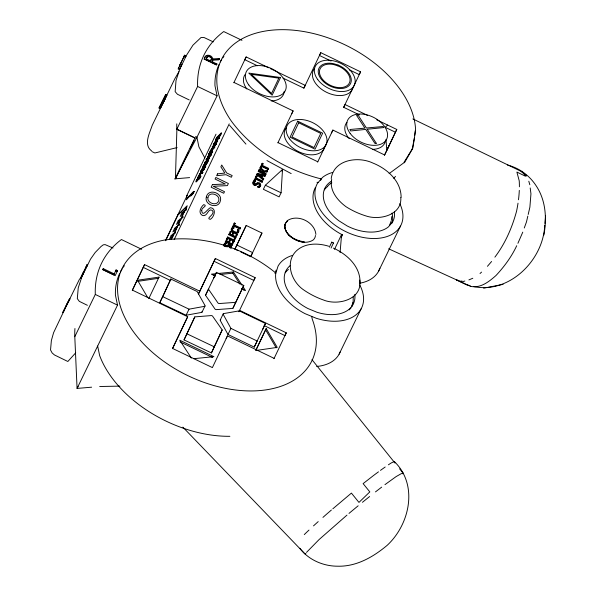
<?xml version="1.0" encoding="UTF-8"?>
<svg xmlns="http://www.w3.org/2000/svg" width="596" height="596" viewBox="0 0 596 596"><rect width="100%" height="100%" fill="white"/><g stroke="black" fill="none" stroke-linecap="round" stroke-linejoin="round"><path stroke-width="0.89" d="M231.457 228.886C231.509 231.822 236.15 234.109 238.46 232.254M178.785 224.774L178.323 225.579L179.217 224.618M179.426 224.17L179.053 224.789M199.645 176.938C201.388 176.185 197.447 179.731 198.997 178.331C198.267 180.275 201.508 175.991 199.906 177.139L200.427 175.954A2.22 0.38 -52.4 0 1 200.688 176.088C200.271 177.794 193.864 184.432 196.732 179.716A2.377 0.41 -52.4 0 1 197.581 178.666L198.125 178.547L196.553 181.251L198.997 178.331M281.089 192.813L282.526 169.45L265.347 185.237L263.372 189.297L279.114 196.881L281.089 192.813L265.347 185.237M238.653 231.419L238.46 232.373M340.085 252.548L341.597 234.459L342.484 234.884L341.366 237.186M473.887 286.646C509.662 293.88 543.373 259.945 544.744 225.251M543.88 235.04C546.979 218.196 545.809 200.159 536.02 185.594C529.39 175.44 519.168 167.93 507.375 165.003M544.893 223.418L545.578 215.648M182.89 217.197C183.449 215.931 181.504 218.702 183.046 216.795M186.496 197.649L186.675 195.875L216.005 134.189M66.357 306.053L68.965 300.652M414.756 135.143L415.233 130.718M391.371 219.894L391.751 216.571M162.842 103.555L167.007 95.144L165.777 94.526L161.635 102.803L162.864 103.6L160.264 108.614L159.035 107.995L165.777 94.526M414.511 137.423L412.149 149.454L404.431 162.79M527.825 216.087L526.484 221.906L524.271 228M528.198 214.456L529.889 207.125L530.947 193.812L530.209 187.949M331.205 178.517C333.872 159.475 358.151 156.01 372.902 163.058C387.087 168.69 401.123 181.05 401.13 197.373M331.726 179.165C329.126 190.295 337.574 200.569 346.053 206.738A53.044 33.801 23.7 0 0 365.922 215.923C379.577 220.639 402.203 215.081 400.795 197.358M179.053 224.99L178.39 225.444L179.001 224.714M285.521 223.485C283.659 227.53 285.953 231.918 288.725 234.906M230.235 247.631C231.084 245.828 228.052 245.008 227.538 246.893M210.835 60.71L211.081 59.347M262.389 172.028L262.434 170.97A1.408 0.901 25.9 0 0 261.786 170.344L260.579 169.942L259.722 170.62M275.039 273.571L276.119 270.115M237.655 232.023L237.476 230.063M205.24 165.889L205.635 165.651A3.241 0.559 -52.4 0 1 205.881 165.748L205.225 167.334A2.95 0.507 -52.4 0 1 204.108 168.936L203.169 169.54C209.345 161.009 198.356 171.79 201.984 170.873L200.852 172.065A3.062 0.529 -52.4 0 1 200.725 171.775L201.135 170.821M203.422 169.741C209.546 161.009 199.064 171.991 201.984 170.873M163.505 102.184L165.316 98.392M522.774 232.142L517.909 243.302M351.618 306.255L353.13 302.172L353.249 296.92M389.456 225.623L391.274 220.729M77.435 387.668L78.009 386.484M198.736 178.13L196.3 181.05L197.872 178.353M77.376 387.802L77.741 387.05M185.863 56.471L185.587 57.007L186.034 55.853L184.604 55.197L184.127 56.359L184.432 55.808L185.863 56.471L185.468 57.387L180.938 66.722L179.508 66.067L184.432 55.808M181.944 64.353L179.657 69.583L178.226 68.927L180.774 63.087L180.26 64.144M179.821 68.965L176.014 80.534L175.149 91.65L177.452 94.265L189.223 99.949M178.442 225.422L178.8 224.945M210.448 153.805L212.735 151.242L211.55 153.716L210.075 154.982C218.598 141.453 201.657 166.321 209.978 153.179L208.123 156.949L210.045 154.491M210.075 154.982L211.908 151.824L207.304 157.538L209.978 153.179M210.336 155.176L212.161 152.025L207.557 157.731L210.232 153.381M216.445 138.555C214.053 143.897 221.697 134.711 221.451 133.213L221.198 133.02C210.917 142.869 217.108 141.282 220.431 134.621M216.527 139.144L220.371 134.16C211.252 143.524 219.082 138.369 220.371 134.16M201.992 311.499A1.192 0.767 25.9 0 1 201.56 312.423L186.086 315.239L159.773 302.723L170.858 279.025L197.172 291.541L204.942 305.42A1.192 0.767 25.9 0 1 204.51 306.351L189.036 309.168L162.723 296.644L170.858 279.025M184.045 339.906L194.81 316.893L211.237 315.582A1.192 0.767 25.9 0 1 212.675 316.267L222.189 329.923L211.424 352.936L184.045 339.906L194.81 316.893M211.424 352.936L222.189 329.923M103.272 268.64L102.847 269.504L113.791 274.771L114.209 273.907L103.272 268.64L102.765 269.697L115.17 275.672L117.568 270.636L116.101 269.928L115.684 270.793L117.144 271.5L117.568 270.636M204.175 59.183C204.421 53.551 211.982 54.266 212.779 58.892L212.392 59.682L219.149 59.309L219.529 58.52L212.779 58.892M205.717 59.54L207.721 56.456L210.194 57.06A2.391 1.527 25.9 0 1 211.289 58.117L211.498 58.989L210.336 61.761L205.717 59.54L206.104 58.751L210.716 60.971L210.336 61.761M211.692 62.416L212.072 61.626L216.937 63.966L216.557 64.755L211.692 62.416L212.772 60.151L218.888 59.868L219.529 58.52M113.791 274.771L116.101 269.928M216.937 63.966L216.445 65.009L204.212 59.123M132.252 290.431L144.56 264.609L199.816 291.206L198.468 293.977L215.365 258.508L255.155 277.661L239.056 311.455M144.56 264.609L132.424 290.133L187.673 316.737L172.594 348.444L212.385 367.598L227.463 335.891L274.145 358.367M233.833 82.755L246.141 56.933L268.617 67.75M165.442 240.538L187.286 195.272L186.675 195.875M165.695 240.732L178.018 214.821L186.786 206.574M197.671 177.437L201.135 172.713L197.932 177.63L201.329 172.751L202.491 173.093L202.886 172.259L201.485 171.961L204.279 169.331L201.485 171.961M201.388 172.907L199.213 174.203L204.026 169.137M204.622 162.827L208.451 157.895L206.32 159.989L206.358 159.177L210.872 154.729L210.835 155.541L207.572 159.594L209.427 157.761L209.39 158.573L204.622 162.827L209.688 157.962M208.779 154.088L210.157 151.175L214.679 146.728L214.642 147.54L208.779 154.088L209.569 153.761M210.381 150.714L213.524 146.37L212.4 147.205L212.452 146.355L216.378 143.889L210.634 150.907L216.125 143.688M199.466 174.397L204.279 169.331M204.875 163.028L204.912 162.216M206.32 159.989L206.358 159.177M209.032 154.282L210.403 151.265L214.679 146.728M210.634 150.907L213.673 145.871L215.752 144.672L213.174 147.644L215.499 144.478M212.4 147.205L212.452 146.355M213.174 147.644L213.927 146.065L215.752 144.672M207.296 160.309L208.98 157.366M202.23 172.9L202.633 172.065M209.427 157.761L209.39 158.573M210.872 154.729L210.835 155.541M217.763 140.969C209.42 149.589 217.451 139.144 219.216 137.922L215.126 141.587L213.219 144.932L217.51 140.775L217.473 141.587L213.48 145.133L216.601 140.492M218.955 137.728L218.918 138.54M221.198 133.02L218.903 137.311M171.261 239.272L187.211 205.739L178.018 214.821M171.514 239.473L171.588 238.579M172.207 238.02L175.395 231.315M175.731 230.615L179.888 221.131M180.521 220.535L182.927 214.746M186.831 207.274L183.873 212.75M174.442 233.654L175.574 232.544M182.1 217.51L181.802 218.33L182.212 217.51M185.416 210.582L186.533 209.36L185.483 210.626M174.196 239.585L229.222 123.871M148.769 298.648L159.02 277.11L137.542 280.247L147.666 297.478M172.445 348.712L187.673 316.737M199.816 291.206L215.365 258.508M254.045 180.439L256.183 175.939L257.04 176.349L254.894 180.849L254.045 180.439L254.321 179.858L255.177 180.268L254.894 180.849M262.881 175.291L261.927 177.288L263.723 178.703L263.141 179.91L256.742 174.762L257.412 173.361L265.414 175.149L264.818 176.379L262.598 175.872L262.881 175.291L265.101 175.798M263.588 171.588L263.305 172.169L266.904 171.998L267.187 171.417L263.588 171.588L263.179 172.453L266.04 173.831L265.466 175.023L258.262 171.559L259.163 169.681M260.072 167.759L262.218 163.267L263.067 163.677L260.921 168.169L260.072 167.759L260.355 167.178L261.204 167.588L260.921 168.169M225.318 241.946L225.593 241.395L232.455 244.695L232.187 245.247L225.318 241.946L226.972 238.489L227.784 238.884L226.413 241.752L226.681 241.194L228.559 242.103M227.411 237.566L234.273 240.866L234.005 241.417L227.143 238.117L227.687 236.977L233.744 239.89L234.787 237.692L234.519 238.244L235.331 238.638L235.874 237.499L229.013 234.191L228.745 234.742L235.599 238.08M228.745 234.742L230.391 231.293L231.203 231.68L229.833 234.548L230.101 233.997L231.986 234.906M232.298 227.277L234.34 222.993L235.152 223.388L233.103 227.672L232.298 227.277L232.567 226.726L233.371 227.113L233.103 227.672M253.65 183.888L253.978 182.525L255.282 181.713M257.733 187.04L258.031 186.421C262.218 185.46 258.053 181.028 256.414 184.834C253.821 185.967 251.445 181.855 254.432 180.588C257.33 181.162 252.652 181.802 254.038 183.523A1.013 0.648 25.9 0 0 254.611 184.008C256.481 183.33 260.586 180.826 260.765 185.155A6.884 4.403 25.9 0 1 260.027 186.436L258.932 187.621L257.733 187.04L258.835 186.526M224.662 245.828C223.761 244.218 227.843 243.816 225.146 243.235L223.932 244.539L223.925 245.992M226.204 243.794L226.495 243.198L225.415 242.684L224.2 243.988L224.066 245.075L224.983 246.357M232.112 229.363L233.744 228.268L232.663 227.746L231.345 228.946M234.012 227.717L232.962 228.149A3.613 2.309 25.9 0 0 232.269 229.147A2.28 1.46 25.9 0 0 232.552 230.22L234.444 231.658L236.746 232.216L237.923 231.471L237.744 229.512L238.817 230.026C239.927 237.431 226.569 230.957 232.932 227.195L234.012 227.717L233.721 228.313M228.29 242.654L229.661 239.786L230.473 240.181L229.102 243.049L229.371 242.49L231.918 243.719L231.65 244.271L233.021 241.402L233.833 241.797L232.187 245.247M231.717 235.457L233.081 232.589L233.893 232.976L232.798 235.293L235.345 236.523L235.077 237.074L236.441 234.206L237.253 234.593L234.005 241.417M261.972 175.082L261.197 176.707L258.046 174.188L257.763 174.77L261.689 175.664L261.972 175.082L258.046 174.188M277.87 142.884L293.098 110.908L234.005 82.457M283.085 78.136L303.893 88.148L320.79 52.679L360.58 71.833L343.683 107.31L359.462 114.901M205.523 295.251L216.482 272.335L243.801 285.484L232.842 308.408L216.363 309.622A1.192 0.767 25.9 0 1 214.925 308.929L205.523 295.251L208.473 289.179L217.875 302.85A1.192 0.767 25.9 0 0 219.313 303.543L235.792 302.328M258.016 186.459L259.215 187.04M262.031 182.257L262.605 181.057L256.25 178.003L255.677 179.195L262.031 182.257L262.605 181.057M266.904 171.998L267.567 170.62L263.588 170.843L263.305 171.424L263.164 170.873M268.058 169.577L268.632 168.385L262.277 165.323L261.704 166.522L268.058 169.577L268.632 168.385M239.905 229.013L240.456 227.873L234.399 224.96L233.855 226.1L239.905 229.013L240.456 227.873M238.244 250.7L234.928 249.106L246.215 225.467L261.957 233.051L250.678 256.69L240.732 251.899M234.928 249.106L246.215 225.467M232.842 308.408L243.801 285.484M317.638 162.082L332.888 130.07L384.629 154.975L396.772 129.451L376.784 119.826M254.224 347.103L265.511 323.501L239.257 310.859L223.709 313.578A1.192 0.767 25.9 0 0 223.269 314.502L230.92 328.389L257.174 341.031L254.224 347.103L227.97 334.46L220.319 320.574A1.192 0.767 25.9 0 1 220.758 319.657M255.937 350.12L266.196 328.582L277.237 347.386L256.66 350.388M255.758 350.522L266.196 328.582M273.974 358.665L286.281 332.836L239.607 310.367L238.929 311.745M329.372 247.198L331.816 242.058M331.056 248.018L333.507 242.87M334.512 249.351L341.597 234.459M384.442 155.318L396.772 129.451M86.919 265.049L86.666 265.622L87.262 264.512L87.649 264.706L86.457 265.928L81.92 275.263L82.308 275.456L86.845 266.121L86.457 265.928M389.024 145.737L386.752 150.453L386.014 139.337M184.604 55.197L179.992 64.927M178.226 68.927L178.74 67.87L180.171 68.525M160.264 108.614L160.764 107.578L159.534 106.96M62.818 312.215L69.866 298.901L67.147 303.364L63.116 312.371L68.823 300.228M68.95 300.019L69.568 298.752M63.116 312.371L63.623 311.328M64.986 308.75L53.603 332.665L51.375 340.51L50.533 349.956L52.098 352.899L54.452 354.955L67.84 361.489L75.714 352.817M65.709 307.268L66.402 305.837M68.428 301.658L79.693 278.772M69.248 300.175L69.866 298.901M82.501 274.167L82.889 274.361L83.82 272.595L83.433 272.402L82.918 273.46L83.306 273.653L80.885 278.25L80.497 278.049L82.308 275.456M87.307 265.242L86.256 267.418L85.869 267.224L87.262 264.512M80.885 278.25L81.391 277.192M91.628 387.191L77.07 388.421L74.791 336.688L95.3 294.439A149.365 95.613 25.9 0 1 121.413 239.532L141.692 249.299M194.825 138.004L176.803 129.325L197.619 86.457A149.365 95.613 25.9 0 1 223.724 31.551L241.969 40.334M212.392 60.948L212.772 60.151M194.966 137.84L174.896 179.046L196.911 137.356L217.078 95.829L214.97 85.757A105.537 67.557 25.9 0 1 219.075 64.413M188.165 152.837L175.775 178.338A21.791 16.74 25.4 0 1 175.664 177.586L175.656 177.534A22.894 17.589 25.4 0 1 175.537 175.142L176.893 129.138L195.354 138.026M190.161 148.724L194.154 140.492M77.07 388.421L117.516 305.13L115.423 295.109A105.537 67.557 25.9 0 1 119.52 273.765M246.141 56.933L244.8 59.697L257.286 65.709M159.02 277.11L158.424 278.332L137.847 281.342M159.773 302.723L162.723 296.644M186.086 315.239L189.036 309.168M258.262 171.559L258.545 170.977L265.749 174.442M262.218 163.267L261.935 163.848L262.784 164.258L263.067 163.677M255.907 176.52L256.183 175.939M256.742 174.762L257.025 174.181L263.425 179.329M257.129 173.943L257.412 173.361M254.432 180.588L254.149 181.169C251.356 182.369 253.248 186.22 255.848 185.527C256.667 183.382 260.825 183.434 259.238 186.168M234.34 222.993L234.072 223.545L234.884 223.94L235.152 223.388M256.757 176.93L257.04 176.349M226.972 238.489L226.704 239.048L227.508 239.436L227.784 238.884M227.143 238.117L227.687 236.977M230.391 231.293L230.123 231.844L230.935 232.239L231.203 231.68M225.146 243.235L225.415 242.684M232.663 227.746L232.932 227.195M255.259 181.758L255.565 181.132M229.661 239.786L229.393 240.344L230.205 240.732L230.473 240.181M232.812 233.14L233.081 232.589M320.79 52.679L319.441 55.45L331.048 61.038M303.893 88.148L305.241 85.384L270.279 68.555M291.757 113.68L293.098 110.908M233.625 233.528L233.893 232.976M213.532 278.406L216.482 272.335M237.461 230.108L237.744 229.512M233.021 241.402L232.753 241.961L233.565 242.349L233.833 241.797M236.172 234.757L236.441 234.206M238.549 230.577L238.817 230.026M263.141 179.91L263.723 178.703M264.818 176.379L265.414 175.149M265.466 175.023L266.04 173.831M267.567 170.62L267.284 171.201L264.9 171.335M236.985 235.152L237.253 234.593M202.051 312.088L205.002 306.016M281.737 171.074L282.526 169.45M219.961 274.473L232.827 273.191L233.416 271.962L242.013 285.186M259.983 237.111L261.957 233.051M250.678 256.69L252.652 252.622L236.903 245.045M220.259 319.985L223.209 313.906M255.155 277.661L253.807 280.425L214.024 261.272M227.97 334.46L230.92 328.389M226.122 338.662L227.463 335.891M360.58 71.833L359.232 74.604L349.286 69.814M343.683 107.31L345.024 104.538L367.59 115.401M331.547 132.834L332.888 130.07M326.005 144.545L324.656 147.316A21.687 13.887 25.9 0 1 297.993 151.354A21.687 13.887 25.9 0 1 286.348 127.797M320.655 180.283L321.423 178.703L318.92 178.338C284.665 169.227 252.786 150.028 231.501 121.331A105.537 67.557 25.9 0 1 287.883 29.8A105.537 67.557 25.9 0 1 415.591 129.965L412.909 147.882L403.634 162.946L389.136 173.578M262.56 329.573L265.511 323.501M286.281 332.836L284.94 335.608L264.103 325.572M378.445 271.456L400.475 226.093M339.102 354.188L361.131 308.825M516.71 245.723C511.569 256.742 504.276 266.613 496.021 275.486C489.07 281.632 480.652 288.419 470.728 286.385L388.644 248.785M186.399 55.406L192.962 45.162L200.994 37.541L204.137 37.555L213.286 41.891M159.035 107.995L161.68 102.989M80.497 278.049L83.433 272.402M179.344 224.565L178.971 224.863M199.906 177.139L200.688 176.148A2.22 0.38 -52.4 0 1 200.941 176.282C200.398 177.25 199.287 180.022 198.088 179.299M203.169 169.54L203.847 168.735A2.95 0.507 -52.4 0 0 204.972 167.133L205.627 165.546A3.241 0.559 -52.4 0 0 205.374 165.457L202.446 168.318L200.472 171.573A3.062 0.529 -52.4 0 0 200.599 171.871L201.731 170.679M182.868 427.131L305.368 554.31L305.852 553.505M306.508 552.395L319.098 539.551L346.961 515.115M402.74 473.798L403.112 473.172L399.633 468.836M179.411 224.387L179.307 224.692M198.349 179.493L196.024 182.004L196.985 179.917A2.377 0.41 -52.4 0 1 197.835 178.867L198.125 178.547M204.868 57.715C206.372 54.013 211.997 56.456 212.392 59.682M258.88 170.262C259.379 167.446 263.298 168.631 263.588 170.843M178.949 71.691L174.866 78.687L152.248 125.272C149.775 132.878 143.167 144.821 151.6 150.9M206.305 58.311L207.334 57.246M201.575 170.061L203.705 167.357M491.596 261.495L487.439 266.315M494.881 257.152C505.207 243.533 512.158 227.575 516.583 211.133A98.489 42.003 -64.1 0 0 518.013 203.191M197.932 177.63L201.59 172.944L202.491 173.093M393.8 178.428L395.491 176.371M182.756 217.376L182.503 217.622M349.211 309.905L351.014 307.886M255.744 184.44L257.688 182.965M226.666 246.349L228.514 244.941M327.36 186.578L329.491 184.268L331.868 182.905M218.352 137.944L217.242 139.062M204.614 166.098L206.879 163.431A3.703 0.641 -52.4 0 0 207.646 162.254L208.198 161.136A3.531 0.611 -52.4 0 0 207.624 160.853M221.451 133.213L216.676 137.467M219.216 137.922C216.817 138.861 209.464 149.335 217.51 140.775M214.933 146.921L210.157 151.175M206.06 159.795L211.133 154.923M199.213 174.203L201.135 172.713M481.546 272.111L480.033 273.527M189.588 196.047L194.378 191.51L191.063 195.406L193.186 193.223L192.739 194.169L190.675 196.077L190.407 195.525L186.257 199.816L187.487 197.73L193.812 191.353L190.273 195.101M387.646 125.056L385.21 127.298L395.424 132.215M229.877 247.787C232.172 244.159 227.597 245.843 226.093 246.841M237.469 232.306L236.478 232.775M331.406 510.02L327.182 513.655A58.304 3.218 -40.3 0 0 322.943 517.388M332.821 508.805L351.416 493.101L358.956 502.406L369.818 491.894L363.12 483.617L373.469 475.556A110.267 6.079 -40.3 0 1 378.475 471.838M259.297 169.607L260.221 169.16M348.995 513.402L358.159 505.795M362.435 502.301L369.617 496.528M375.473 491.901L381.678 487.126M384.956 484.645L396.146 476.577L401.674 473.425M212.139 147.003L213.271 146.169M214.91 144.955L216.378 143.889M286.974 220.893C297.344 213.48 314.822 221.883 315.887 234.437M472.807 278.25L468.896 279.904M258.932 187.621L259.744 187.017A6.884 4.403 25.9 0 0 260.482 185.736L260.459 184.902M203.519 167.022L203.34 167.118A3.308 0.574 -52.4 0 1 203.08 167.022A3.978 0.685 -52.4 0 1 203.214 166.448L206.067 162.335A5.483 0.946 -52.4 0 1 207.602 160.868M226.473 243.243L224.99 244.367L225.035 245.477A0.969 0.618 25.9 0 0 225.579 245.932C227.367 245.291 231.27 242.907 231.442 247.027A6.556 4.202 25.9 0 1 230.741 248.249M464.858 281.029L463.248 281.483L460.745 280.932M177.109 147.592L154.878 152.971L151.987 151.607M483.639 288.188L503.113 284.352M402.702 473.246L403.112 473.172M215.961 273.713L211.364 274.167L215.529 276.179M217.793 273.527L233.416 271.962M213.524 275.114L215.365 274.935M193.722 358.688L213.934 356.669L179.746 340.204L191.376 358.092M175.053 178.837L189.61 177.608M99.696 386.506L119.93 386.126M201.746 172.155L202.886 172.259M316.998 182.287L318.666 182.532M235.48 232.686L236.016 232.768M459.076 280.56L456.573 280.008L466.415 284.784L468.963 285.417M328.731 246.237C318.048 242.93 304.981 242.825 296.354 250.909C284.486 262.329 291.571 281.997 303.945 290.088A53.044 33.622 24.7 0 0 323.442 299.989C338.007 305.957 362.711 299.49 359.716 280.053M184.037 56.732L185.468 57.387M186.995 333.834L214.374 346.857M197.619 86.457L217.078 95.829M278.019 142.623L317.81 161.777M266.762 168.199L268.349 168.966M261.987 165.941L268.342 168.996M255.96 178.621L262.307 181.676M331.748 242.2L333.44 243.012M237.156 226.964L234.131 225.511L240.173 228.454M241.38 288.62L245.552 290.632L243.026 286.743M113.024 248.003L105.09 244.606L103.227 244.852L101.022 246.52L95.196 252.48L90.517 259.148L82.047 276.276L78.24 287.846L77.309 298.648L79.305 301.345L87.388 305.308M143.219 267.373L170.843 280.671M95.3 294.439L117.516 305.13M179.985 341.828L212.511 357.488M412.872 118.939L520.122 170.881L525.888 175.053L526.372 176.081M86.807 265.458L87.195 265.652M333.335 248.1C347.148 254.201 360.923 266.948 359.962 283.212M266.948 160.577L291.183 173.607M195.637 136.454L196.933 137.296L198.893 146.839L204.823 157.962M469.29 285.342L470.728 286.385M175.082 232.567L174.576 233.498M275.881 273.072C245.314 248.025 204.391 234.66 164.936 239.972A105.537 67.557 25.9 0 0 128.036 323.494A105.537 67.557 25.9 0 0 253.494 390.916A105.537 67.557 25.9 0 0 312.252 319.143L311.678 316.387M288.732 234.921C294.819 240.844 305.159 245.023 312.997 240.121A15.801 9.99 25.6 0 0 315.44 235.472M232.589 231.144L233.006 231.516M229.587 125.287L245.939 144.098M299.833 548.268C308.423 559.845 323.285 566.193 337.485 566.2C356.319 566.781 373.178 557.059 387.169 545.333C409.877 524.309 418.474 484.697 394.284 461.52L391.229 462.965A110.267 6.079 -40.3 0 0 388.413 464.805M311.969 359.656L394.984 463.055M522.051 171.223L525.523 176.245L516.888 172.058L519.228 180.826A98.489 42.003 -64.1 0 1 519.392 186.801M232.827 273.191L239.905 284.076M242.43 287.965L243.95 290.297M265.6 329.804L276.186 347.818M528.808 181.236L529.814 184.745M231.017 246.401L231.174 247.586A6.556 4.202 25.9 0 1 231.025 248.018M97.647 346.038L99.644 355.574A105.537 67.557 25.9 0 0 229.877 436.309M284.247 91.225A21.687 13.887 25.9 0 1 271.165 100.933M246.804 88.946A21.687 13.887 25.9 0 1 244.993 74.634M352.832 88.066A21.687 13.887 25.9 0 1 326.168 92.104A21.687 13.887 25.9 0 1 314.517 68.547M385.225 141.863A21.687 13.887 25.9 0 1 372.522 149.373M349.211 138.697A21.687 13.887 25.9 0 1 346.909 122.351M120.34 272.089A105.537 67.557 25.9 0 1 122.202 268.833M123.238 267.269A105.537 67.557 25.9 0 1 124.341 265.741M220.326 61.909A105.537 67.557 25.9 0 1 221.749 59.488M222.792 57.916A105.537 67.557 25.9 0 1 223.895 56.389M379.846 268.274A46.719 29.904 25.9 0 1 359.686 283.234M399.834 203.728A46.719 29.904 25.9 0 1 359.85 236.739A46.719 29.904 25.9 0 1 317.385 183.426L322.555 177.377A46.719 29.904 25.9 0 1 332.65 172.423M354.821 294.424A37.555 24.041 25.9 0 1 316.953 312.252L307.916 308.527A37.555 24.041 25.9 0 1 290.349 265.481M324.328 189.9A37.839 24.22 25.9 0 1 327.554 186.541M392.026 213.077A37.839 24.22 25.9 0 1 391.758 223.507M331.577 181.124A37.839 24.22 25.9 0 0 338.863 220.758L347.17 225.951A37.839 24.22 25.9 0 0 388.383 226.927L392.57 222.032A37.839 24.22 25.9 0 0 394.425 211.744M285.238 272.782A37.555 24.041 25.9 0 1 288.434 269.437M352.944 302.567A37.555 24.041 25.9 0 1 352.154 306.135M359.671 284.866A46.719 29.904 25.9 0 1 316.312 318.294L305.063 313.667A46.719 29.904 25.9 0 1 275.702 273.661L278.041 266.159A46.719 29.904 25.9 0 1 292.48 255.401M340.212 351.834A46.719 29.904 25.9 0 1 316.67 366.451M74.791 336.688A149.365 95.613 25.9 0 1 74.94 328.523M342.484 234.884A46.719 29.904 25.9 0 1 315.463 187.375M176.803 129.325A149.365 95.613 25.9 0 1 176.796 123.849M519.295 190.385A98.489 42.003 -64.1 0 1 518.49 199.764M380.479 470.378A110.267 6.079 -40.3 0 1 385.195 467.011M304.28 534.582A58.304 3.218 -40.3 0 1 308.989 530.075M313.503 525.881A58.304 3.218 -40.3 0 1 318.212 521.612M287.227 221.436A15.787 9.976 25.6 0 0 284.791 226.078C285.454 235.733 295.81 240.605 304.355 241.879L304.198 242.244C295.69 241.313 285.968 235.912 284.635 226.756A15.779 9.968 25.6 0 1 287.644 220.974M225.31 246.491A0.969 0.618 25.9 0 1 224.915 246.208M232.284 230.771A2.28 1.46 25.9 0 1 232.082 230.399M201.701 210.664C202.476 217.771 207.706 208.645 210.395 207.706C216.87 208.242 214.307 216.922 210.403 219.328C204.741 218.464 216.326 214.277 212.109 210.276C208.19 208.19 207.699 215.447 204.011 215.588A2.734 1.751 25.9 0 1 202.014 215.193C197.917 212.69 200.897 206.939 203.705 204.622C208.511 205.687 201.001 207.713 201.701 210.664M207.907 197.38C206.589 203.161 217.346 206.842 218.806 200.39C220.14 194.594 209.345 190.906 207.907 197.38M206.32 197.06C204.011 205.21 218.739 209.65 220.416 200.673C222.666 192.553 208.004 188.12 206.32 197.06M203.467 165.762L203.944 165.911L205.717 164.124A2.548 0.44 -52.4 0 0 206.976 162.373L207.341 161.181L205.322 162.976A2.727 0.469 -52.4 0 0 204.286 164.31L203.467 165.762M203.728 165.964L204.197 166.105L205.97 164.317A2.548 0.44 -52.4 0 0 207.237 162.566L207.594 161.382L205.583 163.17A2.727 0.469 -52.4 0 0 204.54 164.503L203.728 165.964M262.836 170.903L262.382 172.065L259.662 170.761L260.608 169.413L262.069 169.763A1.408 0.901 25.9 0 1 262.717 170.389L262.836 170.903M207.944 160.935L207.393 162.052A3.703 0.641 -52.4 0 1 206.626 163.23L203.08 166.917A3.308 0.574 -52.4 0 1 202.826 166.828A3.978 0.685 -52.4 0 1 202.96 166.254L205.806 162.134A5.483 0.946 -52.4 0 1 207.348 160.667A3.651 0.626 -52.4 0 1 207.885 160.391A3.531 0.611 -52.4 0 1 207.944 160.935M171.082 235.725L169.361 239.346L171.424 237.364L173.131 233.766L171.082 235.725M174.613 228.313L172.892 231.933L174.948 229.952L176.654 226.353L174.613 228.313M178.182 220.803L176.461 224.424L178.517 222.442L180.23 218.844L178.182 220.803M181.966 212.839L180.245 216.452L182.309 214.478L184.015 210.88L181.966 212.839M212.437 184.589L211.178 187.219L223.746 193.268L224.498 191.681L213.264 186.272L227.381 185.617L228.38 183.516L215.819 177.466L215.067 179.053L225.325 183.993L212.437 184.589M217.54 173.853L216.646 175.731L226.026 174.695L231.352 177.265L232.164 175.567L226.651 172.915L221.742 165.018L220.878 166.828L224.819 173.064L217.54 173.853M278.839 78.151L271.553 93.46L251.333 74.314L278.839 78.151M280.545 77.51L272.134 95.196L248.778 73.084L280.545 77.51M297.709 121.182L290.096 137.177L315.038 149.186L322.645 133.184L297.709 121.182M298.708 122.798L291.98 136.946L314.032 147.562L320.76 133.415L298.708 122.798M175.351 232.574L175.351 232.574M376.277 143.263L374.966 143.465L365.758 129.406L350.709 130.956L349.867 129.503L364.931 128.147L356.572 115.401L358.174 115.251L366.421 128.013L383.139 126.508L383.742 127.566L367.225 129.257L376.277 143.263M338.051 65.046L333.745 63.705A17.552 11.235 25.9 0 0 320.238 77.771A17.552 11.235 25.9 0 0 348.057 86.442A17.552 11.235 25.9 0 0 338.051 65.046M337.813 65.843L333.82 64.599A16.263 10.408 25.9 0 0 321.304 77.636A16.263 10.408 25.9 0 0 347.081 85.66A16.263 10.408 25.9 0 0 337.813 65.843M248.755 84.923A21.687 13.887 25.9 0 0 284.083 92.581A21.687 13.887 25.9 0 0 264.535 66.193A21.687 13.887 25.9 0 0 248.755 84.923M317.735 79.566A21.687 13.887 25.9 0 0 353.055 87.225A21.687 13.887 25.9 0 0 333.507 60.837A21.687 13.887 25.9 0 0 317.735 79.566M350.12 133.362A21.687 13.887 25.9 0 0 385.441 141.021A21.687 13.887 25.9 0 0 365.899 114.633A21.687 13.887 25.9 0 0 350.12 133.362M289.559 138.816A21.687 13.887 25.9 0 0 324.88 146.474A21.687 13.887 25.9 0 0 305.331 120.087A21.687 13.887 25.9 0 0 289.559 138.816"/></g></svg>
